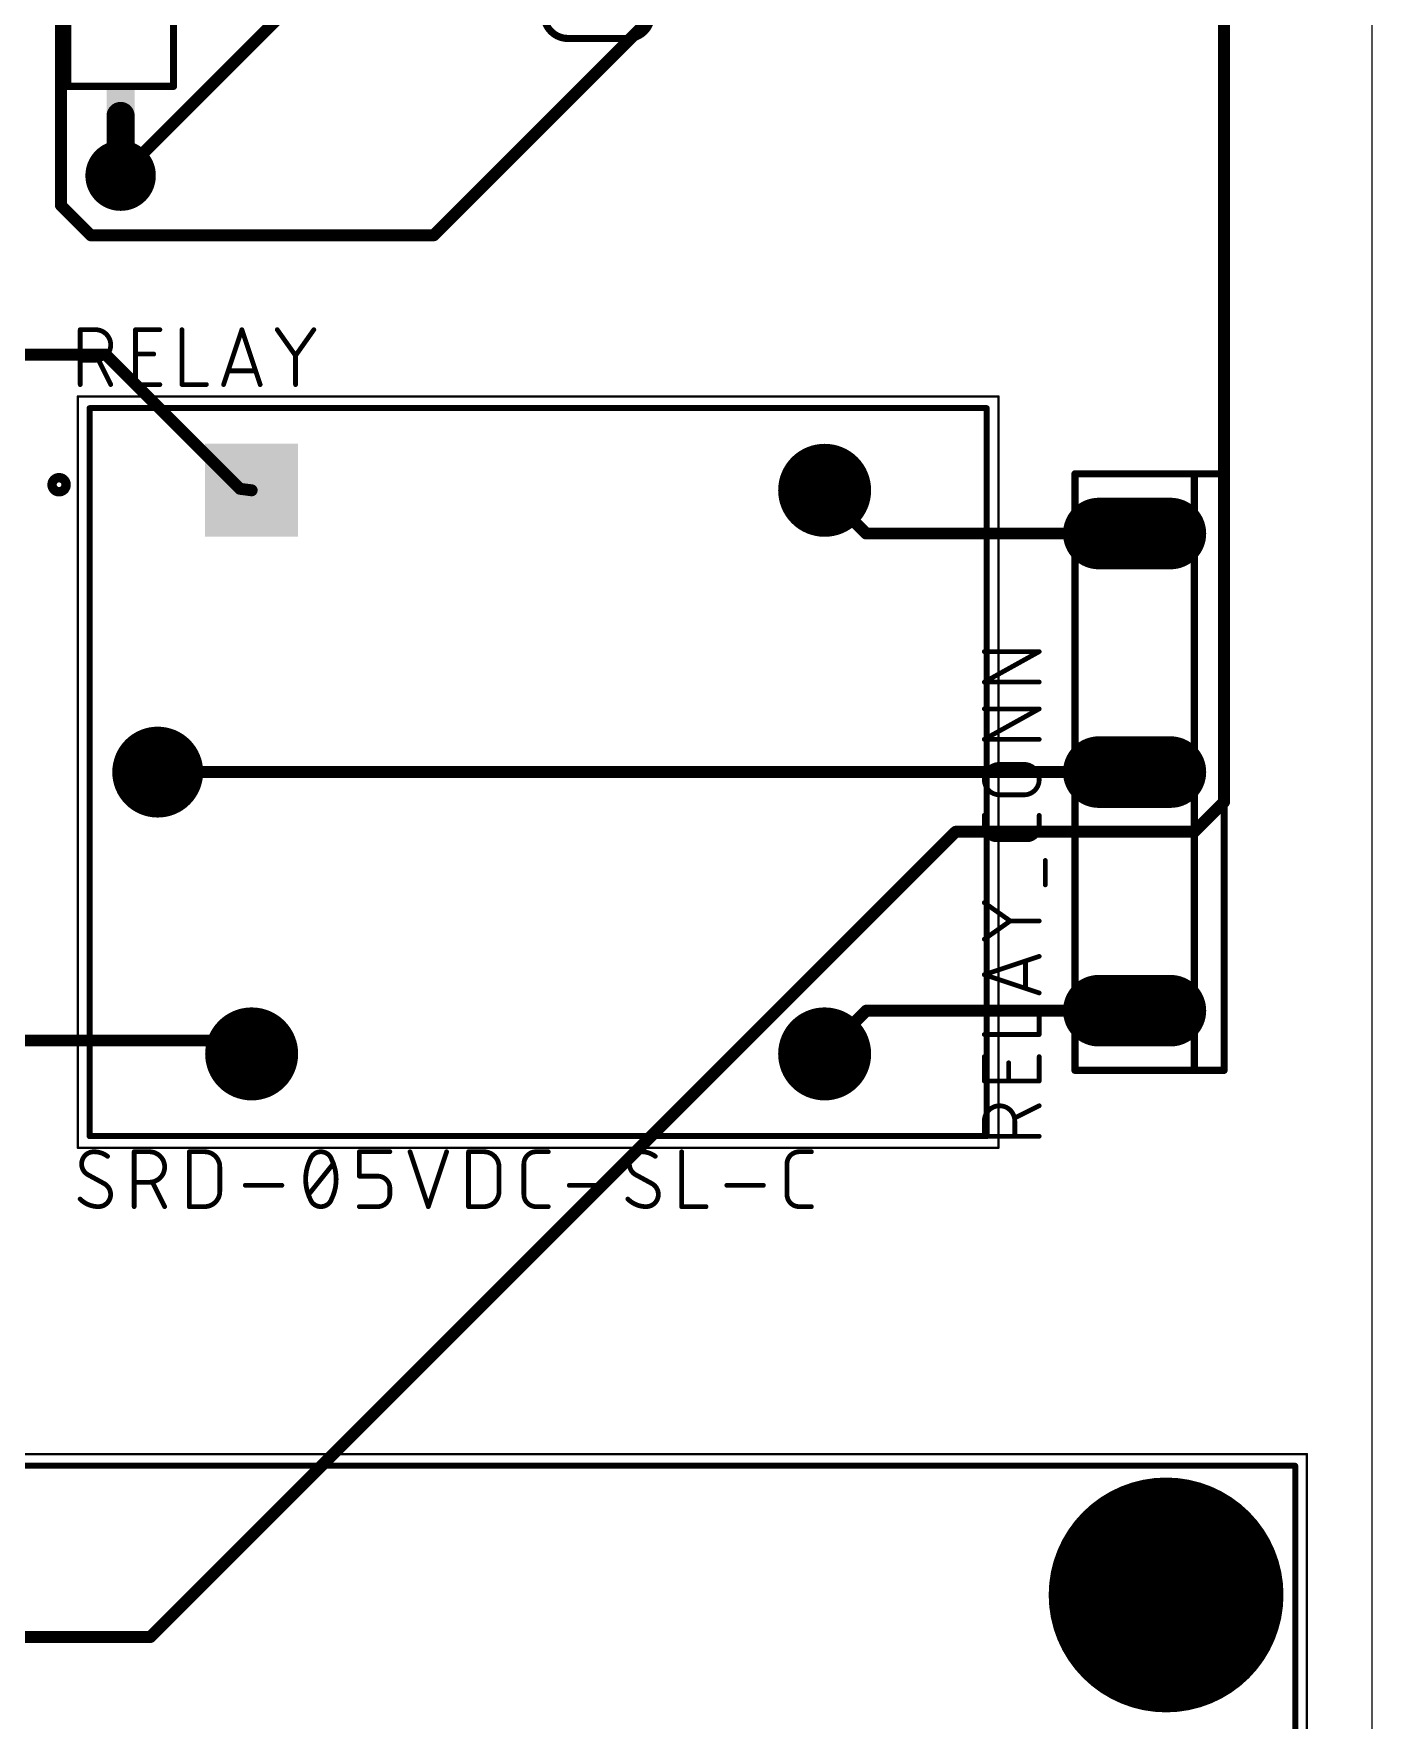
# Model space of a CAD drawing. Extents: x 0 to 84, y -53 to 109.
# Drawn here: x 55.3 to 83.8, y 1.4 to 37.31 of the extents above; entities that cross this region are included whole.
import ezdxf

# ---------------------------------------------------------------- set-up
doc = ezdxf.new("R2010")
doc.units = 0
for name, color, linetype in [('16', 132, 'CONTINUOUS'), ('17', 110, 'CONTINUOUS'), ('20', 31, 'CONTINUOUS'), ('21', 253, 'CONTINUOUS'), ('23', 53, 'CONTINUOUS'), ('25', 253, 'CONTINUOUS'), ('27', 253, 'CONTINUOUS'), ('39', 12, 'CONTINUOUS'), ('51', 253, 'CONTINUOUS')]:
    doc.layers.add(name, color=color, linetype=linetype)

# ---------------------------------------------------------------- blocks, each defined once
blk = doc.blocks.new('ROUNDP')
at = {"const_width": 0.5}
blk.add_lwpolyline([(0, -0.25, 1), (0, 0.25, 1), (0, -0.25)], format="xyb", dxfattribs=at)
blk = doc.blocks.new('RECT')
blk.add_solid([(-0.5, -0.5), (0.5, -0.5), (-0.5, 0.5), (0.5, 0.5)])
blk = doc.blocks.new('SQUAREP')
blk.add_solid([(-0.5, -0.5), (0.5, -0.5), (-0.5, 0.5), (0.5, 0.5)])
blk = doc.blocks.new('LONGP100')
at = {"const_width": 1}
blk.add_lwpolyline([(-0.5, 0), (0.5, 0)], dxfattribs=at)
at = {"const_width": 0.5}
for points in [[(-0.5, 0.25, 1), (-0.5, -0.25)], [(0.5, -0.25, 1), (0.5, 0.25)]]:
    blk.add_lwpolyline(points, format="xyb", dxfattribs=at)

msp = doc.modelspace()

# ---------------------------------------------------------------- linework, layer by layer
at = {"layer": '16', "const_width": 0.254}
for points in [[(63.8175, 33.02), (76.5175, 45.72)], [(80.645, 45.085), (80.645, 20.955)], [(55.88, 43.18), (55.88, 33.655)], [(57.15, 34.29), (60.96, 38.1)], [(55.88, 33.655), (56.515, 33.02)], [(56.515, 33.02), (63.8175, 33.02)], [(56.8325, 30.48), (52.07, 30.48)], [(59.69, 27.6225), (56.8325, 30.48)], [(59.69, 27.6225), (59.94, 27.59)], [(72.39, 27.305), (72.14, 27.59)], [(72.39, 27.305), (73.025, 26.67)], [(73.025, 26.67), (78.74, 26.67)], [(57.94, 21.59), (78.74, 21.59)], [(80.645, 20.955), (80.01, 20.32)], [(74.93, 20.32), (57.785, 3.175)], [(80.01, 20.32), (74.93, 20.32)], [(72.39, 15.875), (73.025, 16.51)], [(73.025, 16.51), (78.74, 16.51)], [(53.975, 15.875), (59.69, 15.875)], [(59.69, 15.875), (59.94, 15.59)], [(72.39, 15.875), (72.14, 15.59)], [(57.785, 3.175), (47.625, 3.175)]]:
    msp.add_lwpolyline(points, dxfattribs=at)
at = {"layer": '16', "const_width": 0.127}
for points in [[(57.1051, 34.3349, 1), (57.1949, 34.2451)], [(55.9249, 33.6999, 1), (55.8351, 33.6101)], [(55.8165, 33.655, 1), (55.9435, 33.655)], [(56.515, 33.0835, 1), (56.515, 32.9565)], [(56.4701, 32.9751, 1), (56.5599, 33.0649)], [(63.7726, 33.0649, 1), (63.8624, 32.9751)], [(63.8175, 32.9565, 1), (63.8175, 33.0835)], [(56.8774, 30.5249, 1), (56.7876, 30.4351)], [(56.8325, 30.4165, 1), (56.8325, 30.5435)], [(59.6982, 27.6855, 1), (59.6818, 27.5595)], [(59.6451, 27.5776, 1), (59.7349, 27.6674)], [(59.9318, 27.527, 1), (59.9482, 27.653)], [(72.1877, 27.6319, 1), (72.0923, 27.5481)], [(72.4349, 27.3499, 1), (72.3451, 27.2601)], [(72.3423, 27.2631, 1), (72.4377, 27.3469)], [(73.025, 26.7335, 1), (73.025, 26.6065)], [(72.9801, 26.6251, 1), (73.0699, 26.7149)], [(78.74, 26.6065, 1), (78.74, 26.7335)], [(57.94, 21.6535, 1), (57.94, 21.5265)], [(78.74, 21.5265, 1), (78.74, 21.6535)], [(80.5815, 20.955, 1), (80.7085, 20.955)], [(80.6899, 20.9101, 1), (80.6001, 20.9999)], [(74.93, 20.3835, 1), (74.93, 20.2565)], [(74.9749, 20.2751, 1), (74.8851, 20.3649)], [(79.9651, 20.3649, 1), (80.0549, 20.2751)], [(80.01, 20.2565, 1), (80.01, 20.3835)], [(73.025, 16.5735, 1), (73.025, 16.4465)], [(73.0699, 16.4651, 1), (72.9801, 16.5549)], [(78.74, 16.4465, 1), (78.74, 16.5735)], [(59.7377, 15.9169, 1), (59.6423, 15.8331)], [(59.69, 15.8115, 1), (59.69, 15.9385)], [(72.3451, 15.9199, 1), (72.4349, 15.8301)], [(72.4377, 15.8331, 1), (72.3423, 15.9169)], [(59.8923, 15.5481, 1), (59.9877, 15.6319)], [(72.0923, 15.6319, 1), (72.1877, 15.5481)], [(57.7401, 3.2199, 1), (57.8299, 3.1301)], [(57.785, 3.1115, 1), (57.785, 3.2385)]]:
    msp.add_lwpolyline(points, format="xyb", dxfattribs=at)
at = {"layer": '20'}
msp.add_line((83.8, 0), (83.8, 102.54), dxfattribs=at)
at = {"layer": '21'}
for points, const_width in [([(56.025, 42.55), (56.025, 36.19)], 0.1524), ([(58.275, 36.19), (58.275, 42.55)], 0.1524), ([(67.945, 37.211), (66.675, 37.211)], 0.1524), ([(56.025, 36.19), (58.275, 36.19)], 0.1524), ([(56.49, 13.84), (56.49, 29.34)], 0.127), ([(56.49, 29.34), (75.59, 29.34)], 0.127), ([(75.59, 29.34), (75.59, 13.84)], 0.127), ([(77.47, 27.94), (80.01, 27.94)], 0.1524), ([(77.47, 27.94), (77.47, 15.24)], 0.1524), ([(80.01, 15.24), (80.01, 27.94)], 0.1524), ([(80.01, 27.94), (80.645, 27.94)], 0.1524), ([(80.645, 15.24), (80.645, 27.94)], 0.1524), ([(80.01, 15.24), (77.47, 15.24)], 0.1524), ([(80.645, 15.24), (80.01, 15.24)], 0.1524), ([(75.59, 13.84), (56.49, 13.84)], 0.127), ([(6.11, 6.82), (77.71, 6.82)], 0.127), ([(82.16, 2.37), (82.16, -25.23)], 0.127)]:
    msp.add_lwpolyline(points, dxfattribs=dict(at, const_width=const_width))
for points, const_width in [([(66.167, 37.719, 0.4142), (66.675, 37.211)], 0.1524), ([(67.945, 37.211, 0.4142), (68.453, 37.719)], 0.1524), ([(66.675, 37.2491, 1), (66.675, 37.1729)], 0.0762), ([(66.675, 37.1729, 1), (66.675, 37.2491)], 0.0762), ([(67.945, 37.2491, 1), (67.945, 37.1729)], 0.0762), ([(67.945, 37.1729, 1), (67.945, 37.2491)], 0.0762), ([(56.025, 36.2281, 1), (56.025, 36.1519)], 0.0762), ([(55.9869, 36.19, 1), (56.0631, 36.19)], 0.0762), ([(58.2369, 36.19, 1), (58.3131, 36.19)], 0.0762), ([(58.275, 36.1519, 1), (58.275, 36.2281)], 0.0762), ([(56.5218, 29.34, 1), (56.4582, 29.34)], 0.0635), ([(56.49, 29.3717, 1), (56.49, 29.3083)], 0.0635), ([(75.6218, 29.34, 1), (75.5583, 29.34)], 0.0635), ([(75.59, 29.3083, 1), (75.59, 29.3717)], 0.0635), ([(77.47, 27.9781, 1), (77.47, 27.9019)], 0.0762), ([(77.5081, 27.94, 1), (77.4319, 27.94)], 0.0762), ([(80.0481, 27.94, 1), (79.9719, 27.94)], 0.0762), ([(80.01, 27.9781, 1), (80.01, 27.9019)], 0.0762), ([(80.01, 27.9019, 1), (80.01, 27.9781)], 0.0762), ([(80.6831, 27.94, 1), (80.6069, 27.94)], 0.0762), ([(80.645, 27.9019, 1), (80.645, 27.9781)], 0.0762), ([(55.84, 27.609, 1), (55.84, 27.809, 1), (55.84, 27.609)], 0.3), ([(77.47, 15.2781, 1), (77.47, 15.2019)], 0.0762), ([(77.4319, 15.24, 1), (77.5081, 15.24)], 0.0762), ([(80.01, 15.2781, 1), (80.01, 15.2019)], 0.0762), ([(79.9719, 15.24, 1), (80.0481, 15.24)], 0.0762), ([(80.01, 15.2019, 1), (80.01, 15.2781)], 0.0762), ([(80.6069, 15.24, 1), (80.6831, 15.24)], 0.0762), ([(80.645, 15.2019, 1), (80.645, 15.2781)], 0.0762), ([(56.4582, 13.84, 1), (56.5218, 13.84)], 0.0635), ([(56.49, 13.8718, 1), (56.49, 13.8082)], 0.0635), ([(75.5583, 13.84, 1), (75.6218, 13.84)], 0.0635), ([(75.59, 13.8082, 1), (75.59, 13.8718)], 0.0635), ([(77.71, 6.7883, 1), (77.71, 6.8518)], 0.0635), ([(82.1918, 2.37, 1), (82.1283, 2.37)], 0.0635)]:
    msp.add_lwpolyline(points, format="xyb", dxfattribs=dict(at, const_width=const_width))
at = {"layer": '23'}
for p in [(66.04, 21.59), (78.74, 21.59)]:
    msp.add_point(p, dxfattribs=at)
at = {"layer": '25', "const_width": 0.1016}
for points in [[(56.2899, 29.8416), (56.2899, 31.0101)], [(56.2899, 31.0101), (56.6145, 31.0101)], [(57.466, 29.8416), (57.466, 31.0101)], [(57.466, 31.0101), (57.9853, 31.0101)], [(58.4567, 31.0101), (58.4567, 29.8416)], [(59.3421, 29.8416), (59.7316, 31.0101)], [(59.7316, 31.0101), (60.1211, 29.8416)], [(60.4852, 31.0101), (60.8747, 30.4583)], [(60.8747, 30.4583), (61.2642, 31.0101)], [(57.466, 30.4908), (57.8555, 30.4908)], [(56.6145, 30.3609), (56.2899, 30.3609)], [(56.939, 29.8416), (56.6794, 30.3609)], [(60.0237, 30.1337), (59.4394, 30.1337)], [(60.8747, 29.8416), (60.8747, 30.4583)], [(57.9853, 29.8416), (57.466, 29.8416)], [(58.4567, 29.8416), (58.976, 29.8416)], [(75.5396, 23.5063), (76.708, 24.1554)], [(76.708, 24.1554), (75.5396, 24.1554)], [(76.708, 23.5063), (75.5396, 23.5063)], [(75.5396, 22.2871), (76.708, 22.9362)], [(76.708, 22.9362), (75.5396, 22.9362)], [(76.708, 22.2871), (75.5396, 22.2871)], [(75.8642, 21.7551), (76.3834, 21.7551)], [(76.3834, 21.106), (75.8642, 21.106)], [(75.5396, 20.4098), (75.5396, 20.6695)], [(76.708, 20.6695), (76.708, 20.4098)], [(76.4484, 20.1502), (75.7992, 20.1502)], [(76.8378, 19.1897), (76.8378, 19.709)], [(76.0913, 18.4207), (75.5396, 18.8101)], [(75.5396, 18.0312), (76.0913, 18.4207)], [(76.708, 18.4207), (76.0913, 18.4207)], [(75.5396, 17.2777), (76.708, 17.6671)], [(76.4159, 17.5698), (76.4159, 16.9856)], [(76.708, 16.8882), (75.5396, 17.2777)], [(76.708, 16.0029), (76.708, 16.5221)], [(75.5396, 16.0029), (76.708, 16.0029)], [(75.5396, 15.0123), (75.5396, 15.5315)], [(76.0589, 15.0123), (76.0589, 15.4017)], [(76.708, 15.5315), (76.708, 15.0123)], [(76.708, 15.0123), (75.5396, 15.0123)], [(76.708, 14.4854), (76.1887, 14.2257)], [(75.5396, 13.8363), (75.5396, 14.1608)], [(76.1887, 14.1608), (76.1887, 13.8363)], [(76.708, 13.8363), (75.5396, 13.8363)]]:
    msp.add_lwpolyline(points, dxfattribs=at)
at = {"layer": '25'}
for points, const_width in [([(56.3153, 31.0101, 1), (56.2645, 31.0101)], 0.0508), ([(56.2899, 31.0355, 1), (56.2899, 30.9847)], 0.0508), ([(56.6145, 30.3609, 1), (56.6145, 31.0101)], 0.1016), ([(56.6145, 31.0355, 1), (56.6145, 30.9847)], 0.0508), ([(56.6145, 30.9847, 1), (56.6145, 31.0355)], 0.0508), ([(57.4914, 31.0101, 1), (57.4406, 31.0101)], 0.0508), ([(57.466, 31.0355, 1), (57.466, 30.9847)], 0.0508), ([(57.9853, 30.9847, 1), (57.9853, 31.0355)], 0.0508), ([(58.4821, 31.0101, 1), (58.4313, 31.0101)], 0.0508), ([(59.7557, 31.0181, 1), (59.7075, 31.0021)], 0.0508), ([(59.7557, 31.0021, 1), (59.7075, 31.0181)], 0.0508), ([(60.5059, 31.0247, 1), (60.4644, 30.9955)], 0.0508), ([(61.2849, 30.9955, 1), (61.2434, 31.0247)], 0.0508), ([(57.466, 30.5162, 1), (57.466, 30.4654)], 0.0508), ([(57.8555, 30.4654, 1), (57.8555, 30.5162)], 0.0508), ([(56.2899, 30.3863, 1), (56.2899, 30.3355)], 0.0508), ([(56.6145, 30.3863, 1), (56.6145, 30.3355)], 0.0508), ([(56.6145, 30.3355, 1), (56.6145, 30.3863)], 0.0508), ([(56.7021, 30.3723, 1), (56.6567, 30.3496)], 0.0508), ([(59.4394, 30.1591, 1), (59.4394, 30.1083)], 0.0508), ([(60.0237, 30.1083, 1), (60.0237, 30.1591)], 0.0508), ([(60.8539, 30.4729, 1), (60.8954, 30.4436)], 0.0508), ([(60.9001, 30.4583, 1), (60.8493, 30.4583)], 0.0508), ([(60.8539, 30.4436, 1), (60.8954, 30.4729)], 0.0508), ([(56.2645, 29.8416, 1), (56.3153, 29.8416)], 0.0508), ([(56.9163, 29.8302, 1), (56.9618, 29.8529)], 0.0508), ([(57.466, 29.867, 1), (57.466, 29.8162)], 0.0508), ([(57.4406, 29.8416, 1), (57.4914, 29.8416)], 0.0508), ([(57.9853, 29.8162, 1), (57.9853, 29.867)], 0.0508), ([(58.4567, 29.867, 1), (58.4567, 29.8162)], 0.0508), ([(58.4313, 29.8416, 1), (58.4821, 29.8416)], 0.0508), ([(58.976, 29.8162, 1), (58.976, 29.867)], 0.0508), ([(59.318, 29.8496, 1), (59.3662, 29.8335)], 0.0508), ([(60.097, 29.8335, 1), (60.1452, 29.8496)], 0.0508), ([(60.8493, 29.8416, 1), (60.9001, 29.8416)], 0.0508), ([(75.5396, 24.1808, 1), (75.5396, 24.13)], 0.0508), ([(76.7203, 24.1332, 1), (76.6957, 24.1776)], 0.0508), ([(76.708, 24.13, 1), (76.708, 24.1808)], 0.0508), ([(75.5396, 23.5317, 1), (75.5396, 23.4809)], 0.0508), ([(75.5273, 23.5285, 1), (75.5519, 23.4841)], 0.0508), ([(76.708, 23.4809, 1), (76.708, 23.5317)], 0.0508), ([(75.5396, 22.9616, 1), (75.5396, 22.9108)], 0.0508), ([(76.7203, 22.914, 1), (76.6957, 22.9584)], 0.0508), ([(76.708, 22.9108, 1), (76.708, 22.9616)], 0.0508), ([(75.5396, 22.3125, 1), (75.5396, 22.2617)], 0.0508), ([(75.5273, 22.3093, 1), (75.5519, 22.2649)], 0.0508), ([(76.708, 22.2617, 1), (76.708, 22.3125)], 0.0508), ([(75.8642, 21.7551, 1), (75.8642, 21.106)], 0.1016), ([(75.8642, 21.7805, 1), (75.8642, 21.7297)], 0.0508), ([(75.8642, 21.7297, 1), (75.8642, 21.7805)], 0.0508), ([(76.3834, 21.106, 1), (76.3834, 21.7551)], 0.1016), ([(76.3834, 21.7805, 1), (76.3834, 21.7297)], 0.0508), ([(76.3834, 21.7297, 1), (76.3834, 21.7805)], 0.0508), ([(75.8642, 21.1314, 1), (75.8642, 21.0806)], 0.0508), ([(75.8642, 21.0806, 1), (75.8642, 21.1314)], 0.0508), ([(76.3834, 21.1314, 1), (76.3834, 21.0806)], 0.0508), ([(76.3834, 21.0806, 1), (76.3834, 21.1314)], 0.0508), ([(75.565, 20.6695, 1), (75.5142, 20.6695)], 0.0508), ([(76.7334, 20.6695, 1), (76.6826, 20.6695)], 0.0508), ([(75.5396, 20.4098, 0.4142), (75.7992, 20.1502)], 0.1016), ([(75.565, 20.4098, 1), (75.5142, 20.4098)], 0.0508), ([(75.5142, 20.4098, 1), (75.565, 20.4098)], 0.0508), ([(75.7992, 20.1756, 1), (75.7992, 20.1248)], 0.0508), ([(75.7992, 20.1248, 1), (75.7992, 20.1756)], 0.0508), ([(76.4484, 20.1502, 0.4142), (76.708, 20.4098)], 0.1016), ([(76.4484, 20.1756, 1), (76.4484, 20.1248)], 0.0508), ([(76.4484, 20.1248, 1), (76.4484, 20.1756)], 0.0508), ([(76.7334, 20.4098, 1), (76.6826, 20.4098)], 0.0508), ([(76.6826, 20.4098, 1), (76.7334, 20.4098)], 0.0508), ([(76.8632, 19.709, 1), (76.8124, 19.709)], 0.0508), ([(76.8124, 19.1897, 1), (76.8632, 19.1897)], 0.0508), ([(75.5542, 18.8309, 1), (75.525, 18.7894)], 0.0508), ([(76.0913, 18.4461, 1), (76.0913, 18.3953)], 0.0508), ([(76.106, 18.3999, 1), (76.0767, 18.4414)], 0.0508), ([(76.0767, 18.3999, 1), (76.106, 18.4414)], 0.0508), ([(76.708, 18.3953, 1), (76.708, 18.4461)], 0.0508), ([(75.525, 18.0519, 1), (75.5542, 18.0104)], 0.0508), ([(76.4413, 17.5698, 1), (76.3905, 17.5698)], 0.0508), ([(76.716, 17.643, 1), (76.7, 17.6912)], 0.0508), ([(75.5476, 17.3017, 1), (75.5316, 17.2536)], 0.0508), ([(75.5316, 17.3017, 1), (75.5476, 17.2536)], 0.0508), ([(76.3905, 16.9856, 1), (76.4413, 16.9856)], 0.0508), ([(76.7, 16.8641, 1), (76.716, 16.9123)], 0.0508), ([(76.7334, 16.5221, 1), (76.6826, 16.5221)], 0.0508), ([(75.5396, 16.0283, 1), (75.5396, 15.9775)], 0.0508), ([(76.6826, 16.0029, 1), (76.7334, 16.0029)], 0.0508), ([(76.708, 15.9775, 1), (76.708, 16.0283)], 0.0508), ([(75.565, 15.5315, 1), (75.5142, 15.5315)], 0.0508), ([(76.0843, 15.4017, 1), (76.0335, 15.4017)], 0.0508), ([(76.7334, 15.5315, 1), (76.6826, 15.5315)], 0.0508), ([(75.5396, 15.0377, 1), (75.5396, 14.9869)], 0.0508), ([(75.5142, 15.0123, 1), (75.565, 15.0123)], 0.0508), ([(76.0335, 15.0123, 1), (76.0843, 15.0123)], 0.0508), ([(76.6826, 15.0123, 1), (76.7334, 15.0123)], 0.0508), ([(76.708, 14.9869, 1), (76.708, 15.0377)], 0.0508), ([(76.1887, 14.1608, 1), (75.5396, 14.1608)], 0.1016), ([(76.7194, 14.4627, 1), (76.6966, 14.5081)], 0.0508), ([(75.565, 14.1608, 1), (75.5142, 14.1608)], 0.0508), ([(75.5142, 14.1608, 1), (75.565, 14.1608)], 0.0508), ([(76.2141, 14.1608, 1), (76.1633, 14.1608)], 0.0508), ([(76.1633, 14.1608, 1), (76.2141, 14.1608)], 0.0508), ([(76.1774, 14.2484, 1), (76.2001, 14.203)], 0.0508), ([(75.5396, 13.8617, 1), (75.5396, 13.8109)], 0.0508), ([(75.5142, 13.8363, 1), (75.565, 13.8363)], 0.0508), ([(76.1633, 13.8363, 1), (76.2141, 13.8363)], 0.0508), ([(76.708, 13.8109, 1), (76.708, 13.8617)], 0.0508)]:
    msp.add_lwpolyline(points, format="xyb", dxfattribs=dict(at, const_width=const_width))
at = {"layer": '27'}
for points, const_width in [([(56.58, 13.5067, 0.4142), (56.3202, 13.247)], 0.1016), ([(56.3202, 13.247, 0.2656), (56.4501, 13.0197)], 0.1016), ([(56.3456, 13.247, 1), (56.2948, 13.247)], 0.0508), ([(56.8722, 13.4093, 0.1623), (56.58, 13.5067)], 0.1016), ([(56.58, 13.5321, 1), (56.58, 13.4813)], 0.0508), ([(56.58, 13.4813, 1), (56.58, 13.5321)], 0.0508), ([(56.8569, 13.389, 1), (56.8874, 13.4296)], 0.0508), ([(57.4639, 13.5067, 1), (57.4131, 13.5067)], 0.0508), ([(57.4385, 13.5321, 1), (57.4385, 13.4813)], 0.0508), ([(57.7631, 12.8574, 1), (57.7631, 13.5067)], 0.1016), ([(57.7631, 13.5321, 1), (57.7631, 13.4813)], 0.0508), ([(57.7631, 13.4813, 1), (57.7631, 13.5321)], 0.0508), ([(58.638, 13.5067, 1), (58.5872, 13.5067)], 0.0508), ([(58.6126, 13.5321, 1), (58.6126, 13.4813)], 0.0508), ([(59.2619, 13.182, 0.4142), (58.9372, 13.5067)], 0.1016), ([(58.9372, 13.5321, 1), (58.9372, 13.4813)], 0.0508), ([(58.9372, 13.4813, 1), (58.9372, 13.5321)], 0.0508), ([(61.1872, 13.3444, 0.1139), (61.0898, 12.9223)], 0.1016), ([(61.4145, 13.5067, 0.3205), (61.1872, 13.3444)], 0.1016), ([(61.1632, 13.3526, 1), (61.2112, 13.3361)], 0.0508), ([(61.2101, 13.3332, 1), (61.1644, 13.3555)], 0.0508), ([(61.6418, 13.3444, 0.3205), (61.4145, 13.5067)], 0.1016), ([(61.4145, 13.5321, 1), (61.4145, 13.4813)], 0.0508), ([(61.4145, 13.4813, 1), (61.4145, 13.5321)], 0.0508), ([(61.6646, 13.3555, 1), (61.6189, 13.3332)], 0.0508), ([(61.7392, 12.9223, 0.1139), (61.6418, 13.3444)], 0.1016), ([(61.6177, 13.3361, 1), (61.6658, 13.3526)], 0.0508), ([(61.694, 13.2311, 1), (61.6544, 13.2628)], 0.0508), ([(62.2586, 13.5067, 1), (62.2078, 13.5067)], 0.0508), ([(62.2332, 13.5321, 1), (62.2332, 13.4813)], 0.0508), ([(62.8825, 13.4813, 1), (62.8825, 13.5321)], 0.0508), ([(63.3357, 13.5147, 1), (63.2875, 13.4987)], 0.0508), ([(64.1149, 13.4987, 1), (64.0667, 13.5147)], 0.0508), ([(64.5834, 13.5067, 1), (64.5326, 13.5067)], 0.0508), ([(64.558, 13.5321, 1), (64.558, 13.4813)], 0.0508), ([(65.2073, 13.182, 0.4142), (64.8826, 13.5067)], 0.1016), ([(64.8826, 13.5321, 1), (64.8826, 13.4813)], 0.0508), ([(64.8826, 13.4813, 1), (64.8826, 13.5321)], 0.0508), ([(65.9959, 13.5067, 0.4142), (65.7361, 13.247)], 0.1016), ([(65.7615, 13.247, 1), (65.7107, 13.247)], 0.0508), ([(65.9959, 13.5321, 1), (65.9959, 13.4813)], 0.0508), ([(65.9959, 13.4813, 1), (65.9959, 13.5321)], 0.0508), ([(66.2556, 13.4813, 1), (66.2556, 13.5321)], 0.0508), ([(68.2421, 13.5067, 0.4142), (67.9824, 13.247)], 0.1016), ([(67.9824, 13.247, 0.2656), (68.1122, 13.0197)], 0.1016), ([(68.0078, 13.247, 1), (67.957, 13.247)], 0.0508), ([(68.5343, 13.4093, 0.1623), (68.2421, 13.5067)], 0.1016), ([(68.2421, 13.5321, 1), (68.2421, 13.4813)], 0.0508), ([(68.2421, 13.4813, 1), (68.2421, 13.5321)], 0.0508), ([(68.5191, 13.389, 1), (68.5495, 13.4296)], 0.0508), ([(69.1209, 13.5067, 1), (69.0701, 13.5067)], 0.0508), ([(71.5983, 13.5067, 0.4142), (71.3385, 13.247)], 0.1016), ([(71.3639, 13.247, 1), (71.3131, 13.247)], 0.0508), ([(71.5983, 13.5321, 1), (71.5983, 13.4813)], 0.0508), ([(71.5983, 13.4813, 1), (71.5983, 13.5321)], 0.0508), ([(71.858, 13.4813, 1), (71.858, 13.5321)], 0.0508), ([(56.2948, 13.247, 1), (56.3456, 13.247)], 0.0508), ([(56.4623, 13.042, 1), (56.4379, 12.9974)], 0.0508), ([(56.4372, 12.9978, 1), (56.463, 13.0416)], 0.0508), ([(59.2873, 13.182, 1), (59.2365, 13.182)], 0.0508), ([(59.2365, 13.182, 1), (59.2873, 13.182)], 0.0508), ([(61.0898, 12.9223, 0.1139), (61.1872, 12.5002)], 0.1016), ([(61.1152, 12.9223, 1), (61.0644, 12.9223)], 0.0508), ([(61.0644, 12.9223, 1), (61.1152, 12.9223)], 0.0508), ([(61.6418, 12.5002, 0.1139), (61.7392, 12.9223)], 0.1016), ([(61.7645, 12.9223, 1), (61.7138, 12.9223)], 0.0508), ([(61.7138, 12.9223, 1), (61.7645, 12.9223)], 0.0508), ([(62.2332, 13.0126, 1), (62.2332, 12.9618)], 0.0508), ([(62.2078, 12.9872, 1), (62.2586, 12.9872)], 0.0508), ([(62.8825, 12.7275, 0.4142), (62.6228, 12.9872)], 0.1016), ([(62.6228, 13.0126, 1), (62.6228, 12.9618)], 0.0508), ([(62.6228, 12.9618, 1), (62.6228, 13.0126)], 0.0508), ([(65.2327, 13.182, 1), (65.1819, 13.182)], 0.0508), ([(65.1819, 13.182, 1), (65.2327, 13.182)], 0.0508), ([(65.7107, 13.247, 1), (65.7615, 13.247)], 0.0508), ([(67.957, 13.247, 1), (68.0078, 13.247)], 0.0508), ([(68.1244, 13.042, 1), (68.1001, 12.9974)], 0.0508), ([(68.0993, 12.9978, 1), (68.1251, 13.0416)], 0.0508), ([(71.3131, 13.247, 1), (71.3639, 13.247)], 0.0508), ([(56.6774, 12.3379, 0.4142), (56.9371, 12.5976)], 0.1016), ([(56.9371, 12.5976, 0.2656), (56.8072, 12.8249)], 0.1016), ([(56.8201, 12.8468, 1), (56.7943, 12.803)], 0.0508), ([(56.7951, 12.8026, 1), (56.8194, 12.8472)], 0.0508), ([(56.9625, 12.5976, 1), (56.9117, 12.5976)], 0.0508), ([(56.9117, 12.5976, 1), (56.9625, 12.5976)], 0.0508), ([(57.4385, 12.8828, 1), (57.4385, 12.832)], 0.0508), ([(57.7631, 12.8828, 1), (57.7631, 12.832)], 0.0508), ([(57.7631, 12.832, 1), (57.7631, 12.8828)], 0.0508), ([(57.8508, 12.8687, 1), (57.8054, 12.846)], 0.0508), ([(58.9372, 12.3379, 0.4142), (59.2619, 12.6626)], 0.1016), ([(59.2873, 12.6626, 1), (59.2365, 12.6626)], 0.0508), ([(59.2365, 12.6626, 1), (59.2873, 12.6626)], 0.0508), ([(59.8053, 12.8178, 1), (59.8053, 12.767)], 0.0508), ([(60.5845, 12.767, 1), (60.5845, 12.8178)], 0.0508), ([(61.1349, 12.6135, 1), (61.1746, 12.5818)], 0.0508), ([(62.6228, 12.3379, 0.4142), (62.8825, 12.5976)], 0.1016), ([(62.9079, 12.7275, 1), (62.8571, 12.7275)], 0.0508), ([(62.8571, 12.7275, 1), (62.9079, 12.7275)], 0.0508), ([(62.9079, 12.5976, 1), (62.8571, 12.5976)], 0.0508), ([(62.8571, 12.5976, 1), (62.9079, 12.5976)], 0.0508), ([(64.8826, 12.3379, 0.4142), (65.2073, 12.6626)], 0.1016), ([(65.2327, 12.6626, 1), (65.1819, 12.6626)], 0.0508), ([(65.1819, 12.6626, 1), (65.2327, 12.6626)], 0.0508), ([(65.7361, 12.5976, 0.4142), (65.9959, 12.3379)], 0.1016), ([(65.7615, 12.5976, 1), (65.7107, 12.5976)], 0.0508), ([(65.7107, 12.5976, 1), (65.7615, 12.5976)], 0.0508), ([(66.7035, 12.8178, 1), (66.7035, 12.767)], 0.0508), ([(67.4827, 12.767, 1), (67.4827, 12.8178)], 0.0508), ([(68.3395, 12.3379, 0.4142), (68.5992, 12.5976)], 0.1016), ([(68.5992, 12.5976, 0.2656), (68.4694, 12.8249)], 0.1016), ([(68.4823, 12.8468, 1), (68.4565, 12.803)], 0.0508), ([(68.4572, 12.8026, 1), (68.4815, 12.8472)], 0.0508), ([(68.6246, 12.5976, 1), (68.5738, 12.5976)], 0.0508), ([(68.5738, 12.5976, 1), (68.6246, 12.5976)], 0.0508), ([(70.0573, 12.8178, 1), (70.0573, 12.767)], 0.0508), ([(70.8365, 12.767, 1), (70.8365, 12.8178)], 0.0508), ([(71.3385, 12.5976, 0.4142), (71.5983, 12.3379)], 0.1016), ([(71.3639, 12.5976, 1), (71.3131, 12.5976)], 0.0508), ([(71.3131, 12.5976, 1), (71.3639, 12.5976)], 0.0508), ([(56.2878, 12.5002, 0.2), (56.6774, 12.3379)], 0.1016), ([(56.3058, 12.5181, 1), (56.2697, 12.4824)], 0.0508), ([(56.6774, 12.3633, 1), (56.6774, 12.3125)], 0.0508), ([(56.6774, 12.3125, 1), (56.6774, 12.3633)], 0.0508), ([(57.4131, 12.3379, 1), (57.4639, 12.3379)], 0.0508), ([(58.0651, 12.3266, 1), (58.1105, 12.3493)], 0.0508), ([(58.6126, 12.3633, 1), (58.6126, 12.3125)], 0.0508), ([(58.5872, 12.3379, 1), (58.638, 12.3379)], 0.0508), ([(58.9372, 12.3633, 1), (58.9372, 12.3125)], 0.0508), ([(58.9372, 12.3125, 1), (58.9372, 12.3633)], 0.0508), ([(61.1872, 12.5002, 0.3205), (61.4145, 12.3379)], 0.1016), ([(61.2112, 12.5085, 1), (61.1632, 12.492)], 0.0508), ([(61.1644, 12.4891, 1), (61.2101, 12.5114)], 0.0508), ([(61.4145, 12.3379, 0.3205), (61.6417, 12.5002)], 0.1016), ([(61.4145, 12.3633, 1), (61.4145, 12.3125)], 0.0508), ([(61.4145, 12.3125, 1), (61.4145, 12.3633)], 0.0508), ([(61.6189, 12.5114, 1), (61.6646, 12.4891)], 0.0508), ([(61.6658, 12.492, 1), (61.6177, 12.5085)], 0.0508), ([(62.2332, 12.3633, 1), (62.2332, 12.3125)], 0.0508), ([(62.6228, 12.3633, 1), (62.6228, 12.3125)], 0.0508), ([(62.6228, 12.3125, 1), (62.6228, 12.3633)], 0.0508), ([(63.6771, 12.3459, 1), (63.7253, 12.3299)], 0.0508), ([(63.6771, 12.3299, 1), (63.7253, 12.3459)], 0.0508), ([(64.558, 12.3633, 1), (64.558, 12.3125)], 0.0508), ([(64.5326, 12.3379, 1), (64.5834, 12.3379)], 0.0508), ([(64.8826, 12.3633, 1), (64.8826, 12.3125)], 0.0508), ([(64.8826, 12.3125, 1), (64.8826, 12.3633)], 0.0508), ([(65.9959, 12.3633, 1), (65.9959, 12.3125)], 0.0508), ([(65.9959, 12.3125, 1), (65.9959, 12.3633)], 0.0508), ([(66.2556, 12.3125, 1), (66.2556, 12.3633)], 0.0508), ([(67.9499, 12.5002, 0.2), (68.3395, 12.3379)], 0.1016), ([(67.9679, 12.5181, 1), (67.9319, 12.4824)], 0.0508), ([(68.3395, 12.3633, 1), (68.3395, 12.3125)], 0.0508), ([(68.3395, 12.3125, 1), (68.3395, 12.3633)], 0.0508), ([(69.0955, 12.3633, 1), (69.0955, 12.3125)], 0.0508), ([(69.0701, 12.3379, 1), (69.1209, 12.3379)], 0.0508), ([(69.615, 12.3125, 1), (69.615, 12.3633)], 0.0508), ([(71.5983, 12.3633, 1), (71.5983, 12.3125)], 0.0508), ([(71.5983, 12.3125, 1), (71.5983, 12.3633)], 0.0508), ([(71.858, 12.3125, 1), (71.858, 12.3633)], 0.0508)]:
    msp.add_lwpolyline(points, format="xyb", dxfattribs=dict(at, const_width=const_width))
at = {"layer": '27', "const_width": 0.1016}
for points in [[(57.4385, 12.3379), (57.4385, 13.5067)], [(57.4385, 13.5067), (57.7631, 13.5067)], [(58.6126, 12.3379), (58.6126, 13.5067)], [(58.6126, 13.5067), (58.9372, 13.5067)], [(61.1548, 12.5976), (61.6742, 13.247)], [(62.2332, 12.9872), (62.2332, 13.5067)], [(62.2332, 13.5067), (62.8825, 13.5067)], [(63.3116, 13.5067), (63.7012, 12.3379)], [(63.7012, 12.3379), (64.0908, 13.5067)], [(64.558, 12.3379), (64.558, 13.5067)], [(64.558, 13.5067), (64.8826, 13.5067)], [(65.7361, 12.5976), (65.7361, 13.247)], [(65.9959, 13.5067), (66.2556, 13.5067)], [(69.0955, 13.5067), (69.0955, 12.3379)], [(71.3385, 12.5976), (71.3385, 13.247)], [(71.5983, 13.5067), (71.858, 13.5067)], [(56.8072, 12.8249), (56.4501, 13.0197)], [(59.2619, 13.182), (59.2619, 12.6626)], [(62.6228, 12.9872), (62.2332, 12.9872)], [(65.2073, 13.182), (65.2073, 12.6626)], [(68.4694, 12.8249), (68.1122, 13.0197)], [(57.7631, 12.8574), (57.4385, 12.8574)], [(58.0878, 12.3379), (57.8281, 12.8574)], [(59.8053, 12.7924), (60.5845, 12.7924)], [(62.8825, 12.5976), (62.8825, 12.7275)], [(66.7035, 12.7924), (67.4827, 12.7924)], [(70.0573, 12.7924), (70.8365, 12.7924)], [(58.9372, 12.3379), (58.6126, 12.3379)], [(62.2332, 12.3379), (62.6228, 12.3379)], [(64.8826, 12.3379), (64.558, 12.3379)], [(66.2556, 12.3379), (65.9959, 12.3379)], [(69.0955, 12.3379), (69.615, 12.3379)], [(71.858, 12.3379), (71.5983, 12.3379)]]:
    msp.add_lwpolyline(points, dxfattribs=at)
at = {"layer": '39', "const_width": 0.05}
for points in [[(56.24, 13.59), (56.24, 29.59)], [(56.24, 29.59), (75.84, 29.59)], [(75.84, 29.59), (75.84, 13.59)], [(75.84, 13.59), (56.24, 13.59)], [(1.41, 7.07), (82.41, 7.07)], [(82.41, 7.07), (82.41, -29.93)]]:
    msp.add_lwpolyline(points, dxfattribs=at)
at = {"layer": '39', "const_width": 0.025}
for points in [[(56.2525, 29.59, 1), (56.2275, 29.59)], [(56.24, 29.6025, 1), (56.24, 29.5775)], [(75.8525, 29.59, 1), (75.8275, 29.59)], [(75.84, 29.5775, 1), (75.84, 29.6025)], [(56.24, 13.6025, 1), (56.24, 13.5775)], [(56.2275, 13.59, 1), (56.2525, 13.59)], [(75.8275, 13.59, 1), (75.8525, 13.59)], [(75.84, 13.5775, 1), (75.84, 13.6025)], [(82.4225, 7.07, 1), (82.3975, 7.07)], [(82.41, 7.0575, 1), (82.41, 7.0825)]]:
    msp.add_lwpolyline(points, format="xyb", dxfattribs=at)
at = {"layer": '51'}
for points, const_width in [([(57.15, 35.56), (57.15, 34.29)], 0.6), ([(56.49, 13.84), (56.49, 29.34)], 0.127), ([(56.49, 29.34), (75.59, 29.34)], 0.127), ([(75.59, 29.34), (75.59, 13.84)], 0.127), ([(75.59, 13.84), (56.49, 13.84)], 0.127), ([(1.66, 6.82), (82.16, 6.82)], 0.127), ([(82.16, 6.82), (82.16, -29.68)], 0.127)]:
    msp.add_lwpolyline(points, dxfattribs=dict(at, const_width=const_width))
for points, const_width in [([(57.3, 35.56, 1), (57, 35.56)], 0.3), ([(57, 34.29, 1), (57.3, 34.29)], 0.3), ([(56.5218, 29.34, 1), (56.4582, 29.34)], 0.0635), ([(56.49, 29.3717, 1), (56.49, 29.3083)], 0.0635), ([(75.6218, 29.34, 1), (75.5583, 29.34)], 0.0635), ([(75.59, 29.3083, 1), (75.59, 29.3717)], 0.0635), ([(56.4582, 13.84, 1), (56.5218, 13.84)], 0.0635), ([(56.49, 13.8718, 1), (56.49, 13.8082)], 0.0635), ([(75.5583, 13.84, 1), (75.6218, 13.84)], 0.0635), ([(75.59, 13.8082, 1), (75.59, 13.8718)], 0.0635), ([(82.1918, 6.82, 1), (82.1283, 6.82)], 0.0635), ([(82.16, 6.7883, 1), (82.16, 6.8518)], 0.0635)]:
    msp.add_lwpolyline(points, format="xyb", dxfattribs=dict(at, const_width=const_width))

# ---------------------------------------------------------------- block references
at = {"layer": '17', "xscale": 1.5, "yscale": 1.5, "rotation": 270}
msp.add_blockref('ROUNDP', (57.15, 34.29), dxfattribs=at)
msp.add_blockref('ROUNDP', (57.15, 34.29), dxfattribs=at)
at = {"layer": '17'}
for name, p, xscale, yscale in [('SQUAREP', (59.94, 27.59), 1.98, 1.98), ('SQUAREP', (59.94, 27.59), 1.98, 1.98), ('ROUNDP', (72.14, 27.59), 1.98, 1.98), ('ROUNDP', (72.14, 27.59), 1.98, 1.98), ('LONGP100', (78.74, 26.67), 1.524, 1.524), ('LONGP100', (78.74, 26.67), 1.524, 1.524), ('ROUNDP', (57.94, 21.59), 1.935, 1.935), ('ROUNDP', (57.94, 21.59), 1.935, 1.935), ('LONGP100', (78.74, 21.59), 1.524, 1.524), ('LONGP100', (78.74, 21.59), 1.524, 1.524), ('LONGP100', (78.74, 16.51), 1.524, 1.524), ('LONGP100', (78.74, 16.51), 1.524, 1.524), ('ROUNDP', (59.94, 15.59), 1.98, 1.98), ('ROUNDP', (59.94, 15.59), 1.98, 1.98), ('ROUNDP', (72.14, 15.59), 1.98, 1.98), ('ROUNDP', (72.14, 15.59), 1.98, 1.98), ('ROUNDP', (79.41, 4.07), 5, 5), ('ROUNDP', (79.41, 4.07), 5, 5)]:
    msp.add_blockref(name, p, dxfattribs=dict(at, xscale=xscale, yscale=yscale))
at = {"layer": '21', "rotation": 270}
for p, xscale, yscale in [((57.15, 35.8375), 0.555, 0.6), ((78.74, 26.67), 0.508, 0.508), ((78.74, 21.59), 0.508, 0.508), ((78.74, 16.51), 0.508, 0.508)]:
    msp.add_blockref('RECT', p, dxfattribs=dict(at, xscale=xscale, yscale=yscale))

doc.saveas('drawing.dxf')
